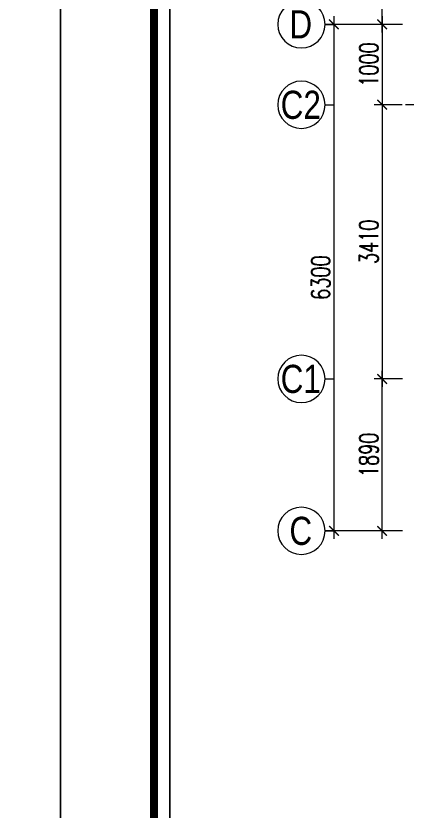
# Model space of a CAD drawing. Header units: millimetres. Extents: x 61738 to 439738, y 60858 to 151243.
# Drawn here: x 187183 to 192049, y 98950 to 108841 of the extents above; entities that cross this region are included whole.
import ezdxf
from ezdxf.enums import TextEntityAlignment as Align

# ---------------------------------------------------------------- set-up
doc = ezdxf.new("R2010")
doc.units = ezdxf.units.MM
doc.linetypes.add('CENTER', pattern=[2, 1.25, -0.25, 0.25, -0.25])
for name, color, linetype, lineweight in [('10-TEXT', 4, 'Continuous', 15), ('6-TRUC', 8, 'CENTER', 9), ('8-DIM', 8, 'Continuous', 15), ('TEXT', 7, 'Continuous', 25)]:
    doc.layers.add(name, color=color, linetype=linetype, lineweight=lineweight)
doc.layers.add('Khungbo', color=32, linetype='Continuous')
doc.layers.add('KICHTHUOC', color=8, linetype='Continuous')
doc.styles.add('A3-Text 2.3', font='vnsimli.shx', dxfattribs={"width": 0.7, "height": 230, "bigfont": 'vn.shx'})
doc.styles.add('T2', font='VnArialH.TTF', dxfattribs={"width": 0.8})
doc.dimstyles.new('A3-1-100', dxfattribs={"dimtxt": 200, "dimasz": 120, "dimexe": 100, "dimexo": 0, "dimgap": 50, "dimtad": 1, "dimdec": 0, "dimdsep": 49, "dimtxsty": 'A3-Text 2.3', "dimblk": 'ARCHTICK', "dimcen": 10, "dimdle": 100, "dimclrd": 8, "dimclre": 8, "dimclrt": 2, "dimadec": 0, "dimazin": 2, "dimtfac": 1, "dimtdec": 0, "dimtix": 1, "dimtmove": 1, "dimatfit": 3, "dimldrblk": 'DOT', "dimfxl": 1, "dimtolj": 1, "dimtzin": 0, "dimlwd": -1, "dimlwe": -1, "dimarcsym": 0})

# ---------------------------------------------------------------- blocks, each defined once
blk = doc.blocks.new('CDS12')
at = {"layer": 'Defpoints'}
blk.add_lwpolyline([(91835.2, 363352.9), (49835.2, 363352.9), (49835.2, 393052.9), (91835.2, 393052.9)], close=True, dxfattribs=at)
at = {"layer": 'Khungbo', "color": 1, "const_width": 100}
blk.add_lwpolyline([(91094.5, 364099.5), (50996, 364099.5), (50996, 392312.1), (91094.5, 392312.1)], close=True, dxfattribs=at)
at = {"layer": 'Khungbo', "color": 1}
blk.add_lwpolyline([(90894.5, 364299.5), (51196, 364299.5), (51196, 392112.1), (90894.5, 392112.1)], close=True, dxfattribs=at)
blk = doc.blocks.new('Truc Y')
at = {"layer": '10-TEXT', "color": 2}
blk.add_line((0, 0), (-150, 0), dxfattribs=at)
blk.add_circle((400, 0), 400, dxfattribs=at)
at = {"layer": '10-TEXT', "color": 2, "style": 'T2', "width": 0.8}
blk.add_attdef('A', text='', height=500, dxfattribs=at).set_placement((400, 13), align=Align.MIDDLE_CENTER)
blk = doc.blocks.new('_ArchTick')
at = {"color": 0, "linetype": 'ByBlock', "const_width": 0.15}
blk.add_lwpolyline([(-0.5, -0.5), (0.5, 0.5)], dxfattribs=at)
blk = doc.blocks.new('*D809')
at = {"layer": '8-DIM', "color": 8, "linetype": 'ByBlock', "ltscale": 100, "transparency": 16777216}
blk.add_line((191738.2, 102335.9), (191738.2, 104425.9), dxfattribs=at)
at = {"layer": '8-DIM', "color": 8, "ltscale": 100, "transparency": 16777216}
for p, q in [((191990.7, 104325.9), (191638.2, 104325.9)), ((191990.7, 102435.9), (191638.2, 102435.9))]:
    blk.add_line(p, q, dxfattribs=at)
at = {"layer": 'Defpoints', "color": 0, "ltscale": 100, "transparency": 16777216}
for p in [(191738.2, 104325.9), (191990.7, 104325.9), (191990.7, 102435.9)]:
    blk.add_point(p, dxfattribs=at)
at = {"layer": '8-DIM', "color": 8, "ltscale": 100, "transparency": 16777216, "xscale": 120, "yscale": 120, "zscale": 120}
for p, rotation in [((191738.2, 104325.9), 90), ((191738.2, 102435.9), 270)]:
    blk.add_blockref('_ArchTick', p, dxfattribs=dict(at, rotation=rotation))
at = {"layer": '8-DIM', "color": 2, "ltscale": 100, "transparency": 16777216, "insert": (191573.2, 103380.9), "char_height": 230, "attachment_point": 5, "rotation": 90, "style": 'A3-Text 2.3'}
blk.add_mtext('\\A1;1890', dxfattribs=at)
blk = doc.blocks.new('_Dot')
at = {"color": 0, "linetype": 'ByBlock', "lineweight": -2}
blk.add_line((-0.5, 0), (-1, 0), dxfattribs=at)
at = {"color": 0, "linetype": 'ByBlock', "const_width": 0.5}
blk.add_lwpolyline([(-0.25, 0, 1), (0.25, 0, 1)], format="xyb", close=True, dxfattribs=at)
blk = doc.blocks.new('*D810')
at = {"layer": '8-DIM', "color": 8, "linetype": 'ByBlock', "ltscale": 100, "transparency": 16777216}
blk.add_line((191738.2, 108635.9), (191738.2, 110035.9), dxfattribs=at)
at = {"layer": '8-DIM', "color": 8, "ltscale": 100, "transparency": 16777216}
for p, q in [((191990.7, 109935.9), (191638.2, 109935.9)), ((191990.7, 108735.9), (191638.2, 108735.9))]:
    blk.add_line(p, q, dxfattribs=at)
at = {"layer": 'Defpoints', "color": 0, "ltscale": 100, "transparency": 16777216}
for p in [(191738.2, 109935.9), (191990.7, 109935.9), (191990.7, 108735.9)]:
    blk.add_point(p, dxfattribs=at)
at = {"layer": '8-DIM', "color": 8, "ltscale": 100, "transparency": 16777216, "xscale": 120, "yscale": 120, "zscale": 120}
for p, rotation in [((191738.2, 109935.9), 90), ((191738.2, 108735.9), 270)]:
    blk.add_blockref('_ArchTick', p, dxfattribs=dict(at, rotation=rotation))
at = {"layer": '8-DIM', "color": 2, "ltscale": 100, "transparency": 16777216, "insert": (191573.2, 109335.9), "char_height": 230, "attachment_point": 5, "rotation": 90, "style": 'A3-Text 2.3'}
blk.add_mtext('\\A1;1200', dxfattribs=at)
blk = doc.blocks.new('*D811')
at = {"layer": '8-DIM', "color": 8, "linetype": 'ByBlock', "ltscale": 100, "transparency": 16777216}
blk.add_line((191138.2, 108835.9), (191138.2, 102335.9), dxfattribs=at)
at = {"layer": '8-DIM', "color": 8, "ltscale": 100, "transparency": 16777216}
for p, q in [((191990.7, 108735.9), (191038.2, 108735.9)), ((191990.7, 102435.9), (191038.2, 102435.9))]:
    blk.add_line(p, q, dxfattribs=at)
at = {"layer": 'Defpoints', "color": 0, "ltscale": 100, "transparency": 16777216}
for p in [(191990.7, 108735.9), (191138.2, 102435.9), (191990.7, 102435.9)]:
    blk.add_point(p, dxfattribs=at)
at = {"layer": '8-DIM', "color": 8, "ltscale": 100, "transparency": 16777216, "xscale": 120, "yscale": 120, "zscale": 120}
for p, rotation in [((191138.2, 108735.9), 90), ((191138.2, 102435.9), 270)]:
    blk.add_blockref('_ArchTick', p, dxfattribs=dict(at, rotation=rotation))
at = {"layer": '8-DIM', "color": 2, "ltscale": 100, "transparency": 16777216, "insert": (190973.2, 105585.9), "char_height": 230, "attachment_point": 5, "rotation": 90, "style": 'A3-Text 2.3'}
blk.add_mtext('\\A1;6300', dxfattribs=at)
blk = doc.blocks.new('*D824')
at = {"layer": '8-DIM', "color": 8, "linetype": 'ByBlock', "ltscale": 400, "transparency": 16777216}
blk.add_line((191738.2, 108835.9), (191738.2, 107635.9), dxfattribs=at)
at = {"layer": '8-DIM', "color": 8, "ltscale": 400, "transparency": 16777216}
for p, q in [((191988.2, 108735.9), (191638.2, 108735.9)), ((191988.2, 107735.9), (191638.2, 107735.9))]:
    blk.add_line(p, q, dxfattribs=at)
at = {"layer": 'Defpoints', "color": 0, "ltscale": 400, "transparency": 16777216}
for p in [(191988.2, 108735.9), (191738.2, 107735.9), (191988.2, 107735.9)]:
    blk.add_point(p, dxfattribs=at)
at = {"layer": '8-DIM', "color": 8, "ltscale": 400, "transparency": 16777216, "xscale": 120, "yscale": 120, "zscale": 120}
for p, rotation in [((191738.2, 108735.9), 90), ((191738.2, 107735.9), 270)]:
    blk.add_blockref('_ArchTick', p, dxfattribs=dict(at, rotation=rotation))
at = {"layer": '8-DIM', "color": 2, "ltscale": 400, "transparency": 16777216, "insert": (191573.2, 108235.9), "char_height": 230, "attachment_point": 5, "rotation": 90, "style": 'A3-Text 2.3'}
blk.add_mtext('\\A1;1000', dxfattribs=at)
blk = doc.blocks.new('*D825')
at = {"layer": '8-DIM', "color": 8, "linetype": 'ByBlock', "ltscale": 400, "transparency": 16777216}
blk.add_line((191738.2, 107835.9), (191738.2, 104225.9), dxfattribs=at)
at = {"layer": '8-DIM', "color": 8, "ltscale": 400, "transparency": 16777216}
for p, q in [((191988.2, 107735.9), (191638.2, 107735.9)), ((191988.2, 104325.9), (191638.2, 104325.9))]:
    blk.add_line(p, q, dxfattribs=at)
at = {"layer": 'Defpoints', "color": 0, "ltscale": 400, "transparency": 16777216}
for p in [(191988.2, 107735.9), (191738.2, 104325.9), (191988.2, 104325.9)]:
    blk.add_point(p, dxfattribs=at)
at = {"layer": '8-DIM', "color": 8, "ltscale": 400, "transparency": 16777216, "xscale": 120, "yscale": 120, "zscale": 120}
for p, rotation in [((191738.2, 107735.9), 90), ((191738.2, 104325.9), 270)]:
    blk.add_blockref('_ArchTick', p, dxfattribs=dict(at, rotation=rotation))
at = {"layer": '8-DIM', "color": 2, "ltscale": 400, "transparency": 16777216, "insert": (191573.2, 106030.9), "char_height": 230, "attachment_point": 5, "rotation": 90, "style": 'A3-Text 2.3'}
blk.add_mtext('\\A1;3410', dxfattribs=at)

msp = doc.modelspace()

# ---------------------------------------------------------------- linework, layer by layer
at = {"layer": '6-TRUC', "ltscale": 300}
msp.add_lwpolyline([(199001.7, 107737.9), (191988.2, 107735.9)], dxfattribs=at)

# ---------------------------------------------------------------- block references
at = {"layer": 'KICHTHUOC'}
for p in [(95903.3, -279252.9), (137903.3, -279252.9)]:
    msp.add_blockref('CDS12', p, dxfattribs=at)
ref = msp.add_blockref('Truc Y', (191028, 108735.9), dxfattribs=dict(at, xscale=-0.7349999999496504, yscale=0.7349999999423744, zscale=0.7349999999511055))
ref.add_attrib('A', 'D', dxfattribs={"layer": 'TEXT', "height": 350, "style": 'T2', "width": 0.8}).set_placement((190726.2, 108735.9), align=Align.MIDDLE_CENTER)
ref = msp.add_blockref('Truc Y', (191028, 107735.2), dxfattribs=dict(at, xscale=-0.7349999999496504, yscale=0.7349999999423744, zscale=0.7349999999511055))
ref.add_attrib('A', 'c2', dxfattribs={"layer": 'TEXT', "height": 350, "style": 'T2', "width": 0.8}).set_placement((190726.2, 107735.2), align=Align.MIDDLE_CENTER)
ref = msp.add_blockref('Truc Y', (191028, 104325.9), dxfattribs=dict(at, xscale=-0.7349999999496504, yscale=0.7349999999423744, zscale=0.7349999999511055))
ref.add_attrib('A', 'c1', dxfattribs={"layer": 'TEXT', "height": 350, "style": 'T2', "width": 0.8}).set_placement((190726.2, 104325.9), align=Align.MIDDLE_CENTER)
ref = msp.add_blockref('Truc Y', (191028, 102435.9), dxfattribs=dict(at, xscale=-0.7349999999496504, yscale=0.7349999999423744, zscale=0.7349999999511055))
ref.add_attrib('A', 'C', dxfattribs={"layer": 'TEXT', "height": 350, "style": 'T2', "width": 0.8}).set_placement((190726.2, 102435.9), align=Align.MIDDLE_CENTER)

# ---------------------------------------------------------------- dimensions: what is measured, and where the dimension line sits
at = {"layer": '8-DIM', "ltscale": 100}
for base, p1, p2, picture, middle in [((191738.2, 109935.9), (191990.7, 108735.9), (191990.7, 109935.9), '*D810', (191573.2, 109335.9)), ((191138.2, 102435.9), (191990.7, 108735.9), (191990.7, 102435.9), '*D811', (190973.2, 105585.9)), ((191738.2, 104325.9), (191990.7, 102435.9), (191990.7, 104325.9), '*D809', (191573.2, 103380.9))]:
    dim = msp.add_linear_dim(base=base, p1=p1, p2=p2, angle=90, dimstyle='A3-1-100', dxfattribs=at)
    dim.commit()
    dim.dimension.update_dxf_attribs({"geometry": picture, "text_midpoint": middle})
at = {"layer": '8-DIM', "ltscale": 400}
for base, p1, p2, picture, middle in [((191738.2, 107735.9), (191988.2, 108735.9), (191988.2, 107735.9), '*D824', (191573.2, 108235.9)), ((191738.2, 104325.9), (191988.2, 107735.9), (191988.2, 104325.9), '*D825', (191573.2, 106030.9))]:
    dim = msp.add_linear_dim(base=base, p1=p1, p2=p2, angle=90, dimstyle='A3-1-100', dxfattribs=at)
    dim.commit()
    dim.dimension.update_dxf_attribs({"geometry": picture, "text_midpoint": middle})

doc.saveas('drawing.dxf')
